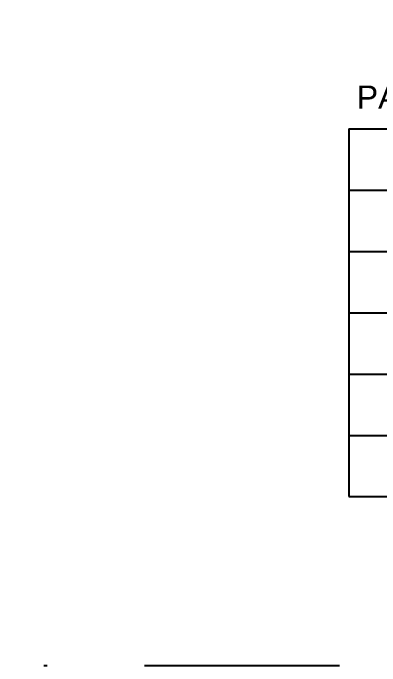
# Model space of a CAD drawing. Extents: x 175 to 308, y 27 to 112.
# Drawn here: x 207.98 to 219.93, y 26.99 to 48.29 of the extents above; entities that cross this region are included whole.
import ezdxf

# ---------------------------------------------------------------- set-up
doc = ezdxf.new("R2010")
doc.units = 0
doc.header["$LTSCALE"] = 0.01
doc.linetypes.add('DASHDOT', pattern=[25.4, 12.7, -6.35, 0, -6.35])
doc.layers.get('0').update_dxf_attribs({"linetype": 'CONTINUOUS'})
doc.layers.add('ARQ-TXT', color=2, linetype='CONTINUOUS')
doc.styles.add('ESC-50-A20', font='arial.ttf', dxfattribs={"height": 0.1})

msp = doc.modelspace()

# ---------------------------------------------------------------- linework, layer by layer
at = {"color": 251}
for p, q in [((218.912, 44.514), (267.785, 44.514)), ((218.912, 44.514), (218.912, 32.514)), ((218.912, 42.514), (267.785, 42.514)), ((218.912, 42.514), (267.785, 42.514)), ((218.912, 40.514), (267.785, 40.514)), ((218.912, 38.514), (267.785, 38.514)), ((218.912, 36.514), (267.785, 36.514)), ((218.912, 34.514), (267.785, 34.514)), ((218.912, 32.514), (267.785, 32.514))]:
    msp.add_line(p, q, dxfattribs=at)
at = {"linetype": 'DASHDOT', "ltscale": 50}
msp.add_lwpolyline([(175.238, 111.711), (308.207, 111.711), (308.207, 26.99), (175.238, 26.99)], close=True, dxfattribs=at)

# ---------------------------------------------------------------- texts
at = {"layer": 'ARQ-TXT', "insert": (219.172, 45.93), "char_height": 0.75, "attachment_point": 1, "style": 'ESC-50-A20'}
msp.add_mtext_dynamic_manual_height_columns('PADRÃO DE TAMANHOS - ESCALAS MÉDIAS', width=23.10605, gutter_width=12.5, heights=[0], dxfattribs=at)

doc.saveas('drawing.dxf')
